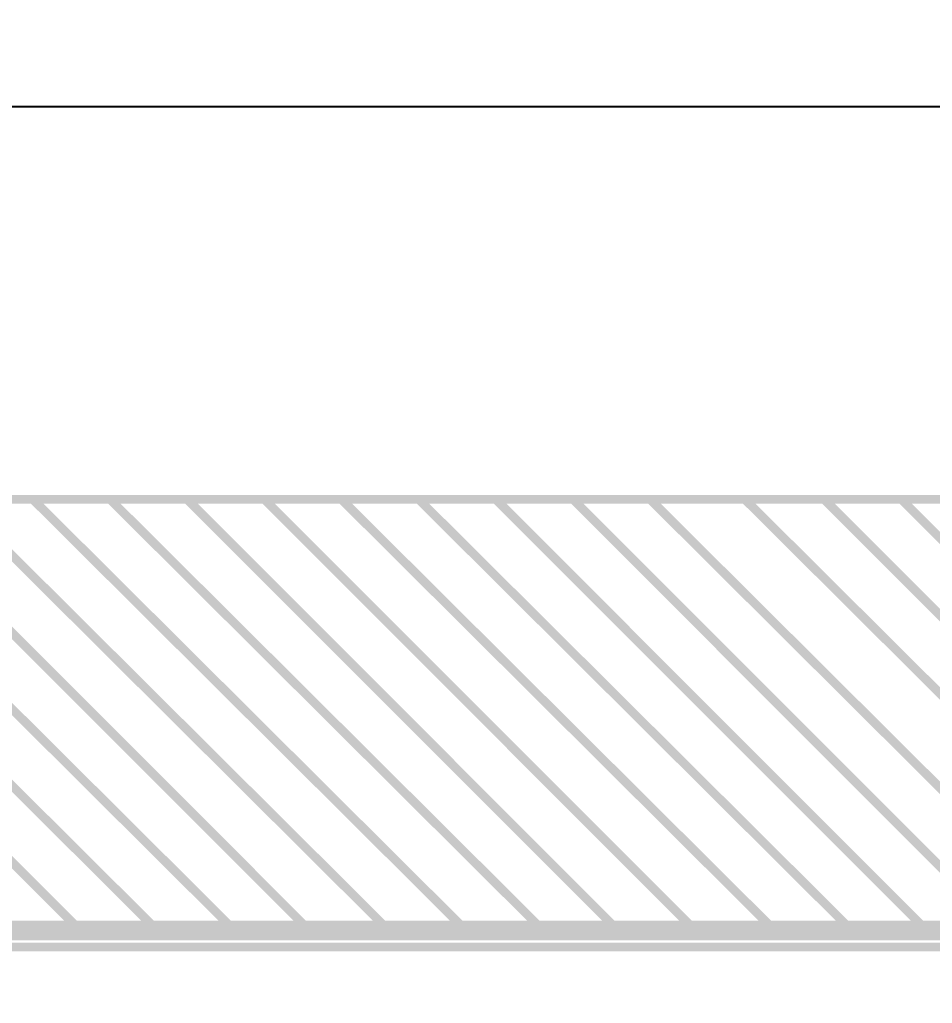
# Model space of a CAD drawing. Extents: x 0.1 to 11.6, y 0.3 to 16.2.
# Drawn here: x 6.605 to 7.295, y 13.721 to 14.464 of the extents above; entities that cross this region are included whole.
import ezdxf

# ---------------------------------------------------------------- set-up
doc = ezdxf.new("R2010")
doc.units = 0
doc.header["$MEASUREMENT"] = 0
doc.dimstyles.get("Standard").update_dxf_attribs({"dimtxt": 0.1, "dimasz": 0.1, "dimexe": 1.25, "dimexo": 0.625, "dimtad": 1, "dimtih": 1, "dimtxsty": 'Standard', "dimcen": 2.5, "dimazin": 3, "dimtfac": 1, "dimtmove": 0, "dimatfit": 3})

# ---------------------------------------------------------------- blocks, each defined once
blk = doc.blocks.new('_CLOSEDFILLED')
at = {"color": 0, "linetype": 'BYBLOCK'}
blk.add_solid([(-1, 0.1644), (0, 0), (-1, -0.1644)], dxfattribs=at)
blk = doc.blocks.new('*D10')
for p, q in [((4.96001, 14.1017), (4.96001, 14.39872)), ((5.06001, 14.39872), (5.92, 14.39872)), ((6.52, 14.39872), (7.37999, 14.39872)), ((7.47999, 14.1017), (7.47999, 14.39872))]:
    blk.add_line(p, q)
at = {"layer": 'Defpoints'}
for p in [(4.96001, 14.39872), (4.96001, 14.1017), (7.47999, 14.1017)]:
    blk.add_point(p, dxfattribs=at)
at = {"xscale": 0.1, "yscale": 0.1, "rotation": 180}
blk.add_blockref('_CLOSEDFILLED', (4.96001, 14.39872), dxfattribs=at)
at = {"xscale": 0.1, "yscale": 0.1}
blk.add_blockref('_CLOSEDFILLED', (7.47999, 14.39872), dxfattribs=at)
at = {"insert": (6.22, 14.39872), "char_height": 0.1, "attachment_point": 5}
blk.add_mtext('400123', dxfattribs=at)

msp = doc.modelspace()

# ---------------------------------------------------------------- linework, layer by layer
at = {"color": 254, "const_width": 0.00667}
for points in [[(5.26167, 13.7783), (7.47999, 13.7783), (7.47999, 14.1017), (4.96001, 14.1017), (4.96001, 12.725), (7.47999, 12.725), (7.47999, 13.0483), (5.26167, 13.0483)], [(6.64833, 13.7783), (6.32497, 14.1017)], [(6.70665, 13.7783), (6.38167, 14.1017)], [(6.76497, 13.7783), (6.44, 14.1017)], [(6.82167, 13.7783), (6.49832, 14.1017)], [(6.88167, 13.7783), (6.55664, 14.1017)], [(6.94, 13.7783), (6.61501, 14.1017)], [(6.99832, 13.7783), (6.67333, 14.1017)], [(7.05501, 13.7783), (6.73167, 14.1017)], [(7.11333, 13.7783), (6.78999, 14.1017)], [(7.17333, 13.7783), (6.84831, 14.1017)], [(7.23167, 13.7783), (6.90668, 14.1017)], [(7.28836, 13.7783), (6.965, 14.1017)], [(7.34668, 13.7783), (7.02333, 14.1017)], [(7.40668, 13.7783), (7.08165, 14.1017)], [(7.47835, 13.7783), (7.15332, 14.1017)], [(7.47999, 13.835), (7.21332, 14.1017)], [(7.47999, 13.8933), (7.27165, 14.1017)], [(7.47999, 13.0483), (5.285, 13.0483), (5.285, 13.7783), (7.47999, 13.7783)]]:
    msp.add_lwpolyline(points, dxfattribs=at)
at = {"color": 0}
for points, const_width in [([(9.14501, 13.7783), (5.29167, 13.7783), (5.285, 13.7783), (5.285, 13.6983), (5.285, 13.13), (5.29167, 13.13), (5.29167, 13.0483), (9.14501, 13.0483)], 0.01), ([(9.14833, 13.7717), (5.51335, 13.7717), (5.50999, 13.7717), (5.29167, 13.7717), (5.29335, 13.7717), (5.29497, 13.77)], 0.00667), ([(9.65332, 13.7633), (5.85499, 13.7633)], 0.00667)]:
    msp.add_lwpolyline(points, dxfattribs=dict(at, const_width=const_width))

# ---------------------------------------------------------------- dimensions: what is measured, and where the dimension line sits
at = {"linetype": 'Continuous'}
dim = msp.add_linear_dim(base=(4.96001, 14.39872), p1=(4.96001, 14.1017), p2=(7.47999, 14.1017), text='400123', dimstyle='Standard', dxfattribs=at)
dim.commit()
dim.dimension.update_dxf_attribs({"geometry": '*D10', "text_midpoint": (6.22, 14.39872)})

doc.saveas('drawing.dxf')
